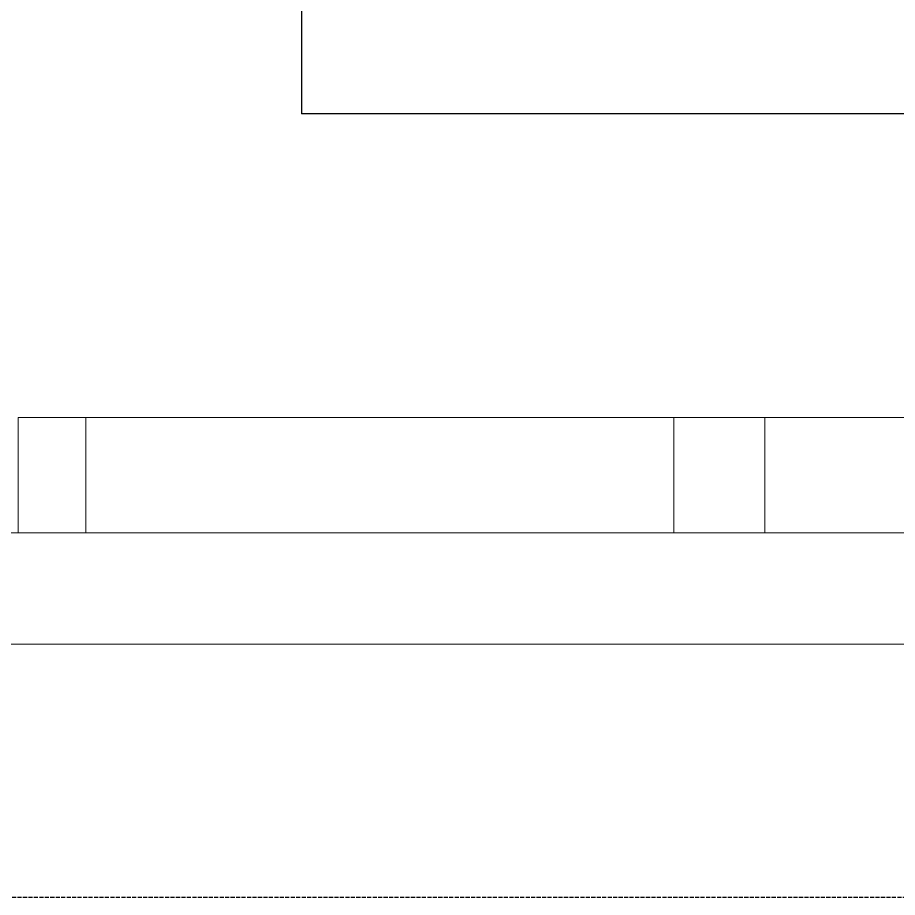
# Model space of a CAD drawing. Header units: millimetres. Extents: x 0 to 59350, y 0 to 29700.
# Drawn here: x 13762.2 to 14196.9, y 9178.1 to 9612.6 of the extents above; entities that cross this region are included whole.
import ezdxf

# ---------------------------------------------------------------- set-up
doc = ezdxf.new("R2010")
doc.units = ezdxf.units.MM
doc.linetypes.add('VERDECKT2_S2', pattern=[2.7, 2, -0.7])
doc.layers.add('Standard', color=7, linetype='Continuous', lineweight=25)

msp = doc.modelspace()

# ---------------------------------------------------------------- linework, layer by layer
at = {"layer": 'Standard', "color": 5, "linetype": 'Continuous', "lineweight": -3}
for p in [(13902.49, 9985.12), (15170.49, 9565.12)]:
    msp.add_line(p, (13902.49, 9565.12), dxfattribs=at)
at = {"layer": 'Standard', "color": 2, "linetype": 'Continuous', "lineweight": 18}
for p, q in [((13795.99, 9415.12), (13762.49, 9415.12)), ((13762.49, 9415.12), (13762.49, 9358.12)), ((13762.49, 9415.12), (15165.49, 9415.12)), ((13795.99, 9358.12), (13795.99, 9415.12)), ((14131.49, 9415.12), (14086.49, 9415.12)), ((14086.49, 9415.12), (14086.49, 9358.12)), ((14131.49, 9358.12), (14131.49, 9415.12)), ((13762.49, 9358.12), (13795.99, 9358.12)), ((13762.49, 9358.12), (15165.49, 9358.12)), ((14086.49, 9358.12), (14131.49, 9358.12))]:
    msp.add_line(p, q, dxfattribs=at)
at = {"layer": 'Standard', "color": 59, "linetype": 'Continuous', "lineweight": 18}
for p, q in [((15165.49, 9358.12), (13695.49, 9358.11)), ((13695.49, 9358.11), (15165.49, 9358.12)), ((13640.49, 9303.11), (15165.49, 9303.11)), ((15165.49, 9303.11), (13640.49, 9303.11))]:
    msp.add_line(p, q, dxfattribs=at)
at = {"layer": 'Standard', "color": 7, "linetype": 'VERDECKT2_S2', "lineweight": -3}
msp.add_line((15165.49, 9178.12), (13515.49, 9178.12), dxfattribs=at)

doc.saveas('drawing.dxf')
